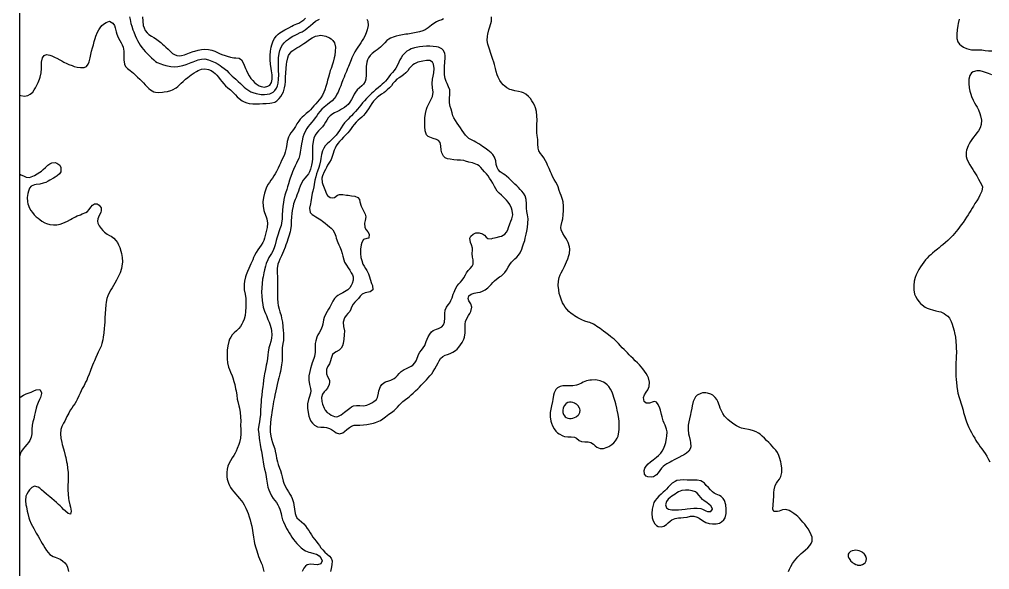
# Model space of a CAD drawing. Header units: metres. Extents: x 0 to 190, y 0 to 286.
# Drawn here: x 0 to 125.1, y 72.7 to 143.6 of the extents above; entities that cross this region are included whole.
import ezdxf

# ---------------------------------------------------------------- set-up
doc = ezdxf.new("R2010")
doc.units = ezdxf.units.M
doc.layers.add('engrave', color=7, linetype='Continuous')
doc.layers.add('outline', color=7, linetype='Continuous')

msp = doc.modelspace()

# ---------------------------------------------------------------- linework, layer by layer
at = {"layer": 'engrave'}
for points in [[(14.18, 143.91), (14.26, 143.56), (14.37, 143.08), (14.48, 142.71), (14.62, 142.25), (14.73, 141.97), (14.92, 141.53), (15.1, 141.14), (15.23, 140.86), (15.38, 140.59), (15.57, 140.28), (15.79, 139.98), (16.01, 139.7), (16.23, 139.44), (16.45, 139.2), (16.73, 138.93), (17.02, 138.65), (17.31, 138.37), (17.55, 138.17), (17.77, 138.03), (18.21, 137.86), (18.43, 137.79), (18.87, 137.66), (19.31, 137.55), (19.53, 137.51), (19.97, 137.49), (20.41, 137.53), (20.62, 137.57), (21.06, 137.67), (21.5, 137.8), (21.72, 137.88), (22.16, 138.05), (22.38, 138.14), (22.82, 138.3), (23.04, 138.38), (23.48, 138.48), (23.92, 138.49), (24.36, 138.38), (24.58, 138.3), (25.02, 138.12), (25.24, 138.02), (25.62, 137.82), (25.89, 137.65), (26.11, 137.5), (26.41, 137.27), (26.72, 136.99), (26.99, 136.72), (27.21, 136.5), (27.43, 136.29), (27.65, 136.09), (27.88, 135.88), (28.18, 135.6), (28.48, 135.33), (28.75, 135.08), (28.97, 134.88), (29.19, 134.7), (29.46, 134.5), (29.85, 134.28), (30.07, 134.18), (30.51, 134.03), (30.94, 133.95), (31.16, 133.93), (31.6, 133.91), (31.93, 133.94), (32.26, 134.01), (32.69, 134.22), (32.92, 134.42), (33.14, 134.73), (33.28, 135.05), (33.36, 135.38), (33.41, 135.88), (33.42, 136.43), (33.4, 136.99), (33.38, 137.54), (33.38, 138.1), (33.41, 138.65), (33.49, 139.2), (33.58, 139.57), (33.76, 140.03), (33.92, 140.31), (34.13, 140.59), (34.42, 140.86), (34.68, 141.06), (34.9, 141.2), (35.26, 141.42), (35.56, 141.56), (35.82, 141.69), (36.21, 141.88), (36.43, 142), (36.83, 142.25), (37.09, 142.44), (37.31, 142.62), (37.53, 142.82), (37.83, 143.08), (38.18, 143.35), (38.41, 143.49), (38.69, 143.63)], [(15.86, 143.91), (15.9, 143.35), (15.97, 142.8), (16.06, 142.52), (16.23, 142.17), (16.45, 141.86), (16.67, 141.65), (17.04, 141.42), (17.33, 141.26), (17.55, 141.12), (17.87, 140.86), (18.21, 140.6), (18.43, 140.41), (18.65, 140.22), (18.87, 140.02), (19.16, 139.76), (19.45, 139.48), (19.75, 139.21), (19.97, 139.06), (20.29, 138.93), (20.62, 138.89), (20.9, 138.93), (21.28, 139.02), (21.72, 139.18), (21.94, 139.27), (22.38, 139.44), (22.6, 139.51), (23.04, 139.63), (23.48, 139.71), (23.92, 139.74), (24.36, 139.72), (24.8, 139.62), (25.18, 139.48), (25.46, 139.36), (25.8, 139.2), (26.11, 139.07), (26.52, 138.93), (26.77, 138.84), (27.21, 138.73), (27.65, 138.66), (27.89, 138.65), (28.31, 138.6), (28.64, 138.37), (28.79, 138.1), (28.97, 137.68), (29.14, 137.27), (29.27, 136.99), (29.41, 136.71), (29.63, 136.32), (29.85, 135.98), (30.07, 135.7), (30.29, 135.47), (30.51, 135.28), (30.89, 135.05), (31.16, 134.95), (31.6, 134.88), (32.04, 134.97), (32.26, 135.12), (32.48, 135.47), (32.57, 135.88), (32.56, 136.43), (32.48, 136.98), (32.43, 137.27), (32.35, 137.82), (32.31, 138.37), (32.32, 138.93), (32.37, 139.48), (32.45, 140.03), (32.52, 140.31), (32.7, 140.82), (32.87, 141.14), (33.08, 141.42), (33.36, 141.69), (33.58, 141.86), (33.8, 142), (34.22, 142.25), (34.46, 142.38), (34.72, 142.52), (35.12, 142.73), (35.34, 142.83), (35.78, 143.02), (36, 143.12), (36.39, 143.35), (36.65, 143.55), (36.87, 143.75)], [(99.15, 72.5), (99.27, 72.78), (99.45, 73.15), (99.67, 73.53), (99.89, 73.86), (100.11, 74.14), (100.33, 74.38), (100.55, 74.6), (100.77, 74.79), (101, 74.99), (101.33, 75.27), (101.62, 75.55), (101.87, 75.82), (102.06, 76.1), (102.17, 76.38), (102.17, 76.93), (102.07, 77.21), (101.87, 77.62), (101.65, 77.99), (101.43, 78.31), (101.22, 78.59), (100.99, 78.86), (100.77, 79.11), (100.55, 79.34), (100.33, 79.56), (100.11, 79.76), (99.84, 79.97), (99.45, 80.23), (99.23, 80.34), (98.79, 80.46), (98.35, 80.44), (97.92, 80.28), (97.7, 80.2), (97.26, 80.2), (97.11, 80.53), (97.16, 81.08), (97.22, 81.63), (97.25, 82.19), (97.26, 82.67), (97.28, 83.02), (97.42, 83.57), (97.57, 83.85), (97.76, 84.13), (97.96, 84.4), (98.14, 84.73), (98.27, 85.23), (98.27, 85.79), (98.18, 86.34), (98.13, 86.62), (97.98, 87.17), (97.88, 87.45), (97.7, 87.81), (97.48, 88.12), (97.26, 88.39), (97.04, 88.64), (96.82, 88.87), (96.6, 89.11), (96.31, 89.38), (96.03, 89.66), (95.76, 89.94), (95.5, 90.18), (95.28, 90.32), (94.95, 90.49), (94.62, 90.6), (94.18, 90.73), (93.96, 90.78), (93.52, 90.86), (93.09, 90.97), (92.87, 91.05), (92.43, 91.26), (92.21, 91.39), (91.91, 91.6), (91.55, 91.87), (91.33, 92.05), (91.11, 92.26), (90.89, 92.5), (90.67, 92.83), (90.45, 93.26), (90.34, 93.54), (90.23, 93.83), (90.02, 94.37), (89.88, 94.64), (89.7, 94.92), (89.4, 95.2), (89.13, 95.34), (88.69, 95.47), (88.47, 95.49), (88.03, 95.48), (87.82, 95.43), (87.38, 95.21), (87.16, 94.98), (86.96, 94.64), (86.86, 94.37), (86.72, 93.81), (86.67, 93.54), (86.56, 92.98), (86.5, 92.7), (86.36, 92.15), (86.28, 91.76), (86.2, 91.32), (86.19, 90.77), (86.26, 90.21), (86.32, 89.94), (86.46, 89.38), (86.51, 89.11), (86.54, 88.55), (86.47, 88.28), (86.28, 87.97), (86, 87.72), (85.62, 87.49), (85.4, 87.37), (84.98, 87.17), (84.74, 87.06), (84.41, 86.89), (84.08, 86.72), (83.86, 86.59), (83.45, 86.34), (83.2, 86.18), (82.98, 86.01), (82.76, 85.79), (82.54, 85.51), (82.33, 85.19), (82.11, 84.92), (81.73, 84.68), (81.45, 84.62), (81.01, 84.67), (80.79, 84.78), (80.57, 85.02), (80.52, 85.51), (80.63, 85.79), (80.8, 86.06), (81.03, 86.34), (81.34, 86.62), (81.67, 86.87), (81.89, 87.03), (82.11, 87.2), (82.39, 87.45), (82.66, 87.72), (82.87, 88), (83.03, 88.28), (83.2, 88.73), (83.31, 89.11), (83.41, 89.66), (83.45, 89.94), (83.48, 90.49), (83.42, 90.8), (83.23, 91.32), (83.11, 91.6), (82.98, 91.91), (82.83, 92.43), (82.75, 92.7), (82.62, 93.26), (82.53, 93.54), (82.33, 94), (82.11, 94.28), (81.89, 94.39), (81.67, 94.36), (81.23, 94.15), (80.79, 94.16), (80.55, 94.37), (80.46, 94.92), (80.57, 95.25), (80.79, 95.58), (81.01, 95.89), (81.19, 96.3), (81.22, 96.86), (81.08, 97.41), (80.96, 97.69), (80.79, 97.97), (80.57, 98.3), (80.35, 98.59), (80.13, 98.85), (79.91, 99.09), (79.66, 99.35), (79.38, 99.62), (79.1, 99.9), (78.82, 100.18), (78.59, 100.41), (78.37, 100.63), (78.15, 100.85), (77.93, 101.08), (77.71, 101.3), (77.47, 101.56), (77.22, 101.84), (76.95, 102.12), (76.65, 102.39), (76.4, 102.6), (76.18, 102.77), (75.95, 102.95), (75.59, 103.22), (75.3, 103.44), (75.08, 103.6), (74.84, 103.78), (74.44, 104.05), (74.2, 104.21), (73.98, 104.34), (73.54, 104.55), (73.32, 104.62), (72.88, 104.75), (72.49, 104.88), (72.23, 105.01), (71.96, 105.16), (71.57, 105.42), (71.35, 105.57), (71.13, 105.73), (70.83, 105.99), (70.57, 106.27), (70.36, 106.54), (70.17, 106.82), (70.02, 107.1), (69.81, 107.58), (69.69, 107.93), (69.59, 108.31), (69.51, 108.76), (69.45, 109.31), (69.48, 109.86), (69.59, 110.34), (69.72, 110.7), (69.85, 110.97), (70.03, 111.33), (70.25, 111.76), (70.4, 112.08), (70.53, 112.36), (70.69, 112.74), (70.84, 113.19), (70.91, 113.46), (70.95, 114.02), (70.91, 114.31), (70.73, 114.85), (70.59, 115.12), (70.43, 115.4), (70.25, 115.68), (70.03, 116.03), (69.83, 116.51), (69.8, 116.78), (69.82, 117.06), (69.95, 117.61), (70.03, 117.91), (70.11, 118.44), (70.15, 119), (70.15, 119.55), (70.08, 120.11), (70, 120.38), (69.81, 120.91), (69.7, 121.21), (69.59, 121.56), (69.43, 122.04), (69.31, 122.32), (69.15, 122.61), (68.93, 122.95), (68.71, 123.37), (68.57, 123.7), (68.45, 123.98), (68.27, 124.4), (68.09, 124.81), (67.97, 125.09), (67.83, 125.38), (67.61, 125.78), (67.39, 126.08), (67.17, 126.34), (66.96, 126.68), (66.87, 127.02), (66.84, 127.58), (66.81, 128.13), (66.74, 128.64), (66.69, 128.96), (66.68, 129.52), (66.71, 130.07), (66.73, 130.62), (66.71, 131.18), (66.64, 131.73), (66.52, 132.21), (66.38, 132.56), (66.24, 132.84), (66.07, 133.11), (65.86, 133.39), (65.61, 133.67), (65.28, 133.94), (64.98, 134.12), (64.73, 134.22), (64.32, 134.32), (63.88, 134.4), (63.44, 134.5), (63.22, 134.57), (62.84, 134.77), (62.56, 134.97), (62.34, 135.16), (62.12, 135.4), (61.91, 135.7), (61.69, 136.13), (61.59, 136.43), (61.47, 136.89), (61.38, 137.27), (61.25, 137.76), (61.14, 138.1), (61.03, 138.41), (60.86, 138.93), (60.77, 139.2), (60.59, 139.76), (60.49, 140.03), (60.37, 140.42), (60.29, 140.86), (60.34, 141.42), (60.39, 141.69), (60.52, 142.25), (60.6, 142.52), (60.76, 143.08), (60.83, 143.35), (60.87, 143.91)], [(0, 133.85), (0.2, 133.77), (0.64, 133.7), (1.08, 133.78), (1.38, 133.94), (1.71, 134.22), (1.92, 134.5), (2.08, 134.77), (2.21, 135.05), (2.4, 135.47), (2.57, 135.88), (2.67, 136.16), (2.79, 136.71), (2.83, 137.27), (2.84, 137.82), (2.85, 138.1), (2.98, 138.65), (3.18, 138.93), (3.5, 139.06), (3.94, 138.99), (4.16, 138.9), (4.6, 138.7), (4.82, 138.58), (5.22, 138.37), (5.47, 138.24), (5.74, 138.1), (6.13, 137.9), (6.35, 137.8), (6.79, 137.63), (7.05, 137.54), (7.45, 137.45), (7.89, 137.4), (8.33, 137.41), (8.66, 137.54), (8.87, 137.82), (8.99, 138.14), (9.11, 138.65), (9.21, 139.06), (9.31, 139.48), (9.43, 139.92), (9.53, 140.31), (9.65, 140.73), (9.77, 141.14), (9.87, 141.42), (10.08, 141.96), (10.23, 142.25), (10.4, 142.52), (10.63, 142.8), (10.96, 143.08), (11.18, 143.21), (11.62, 143.34), (12.06, 143.11), (12.24, 142.8), (12.33, 142.52), (12.48, 141.97), (12.55, 141.69), (12.72, 141.27), (12.94, 140.88), (13.11, 140.59), (13.26, 140.31), (13.38, 140.01), (13.48, 139.48), (13.48, 138.93), (13.47, 138.37), (13.56, 137.82), (13.69, 137.54), (13.92, 137.27), (14.26, 137), (14.48, 136.83), (14.7, 136.66), (14.94, 136.43), (15.24, 136.16), (15.54, 135.88), (15.79, 135.64), (16.01, 135.41), (16.23, 135.16), (16.45, 134.92), (16.67, 134.69), (16.9, 134.5), (17.33, 134.27), (17.55, 134.21), (17.99, 134.17), (18.43, 134.21), (18.65, 134.24), (19.09, 134.32), (19.53, 134.43), (19.75, 134.51), (20.19, 134.76), (20.41, 134.94), (20.62, 135.15), (20.84, 135.37), (21.09, 135.6), (21.41, 135.88), (21.72, 136.12), (21.94, 136.28), (22.16, 136.44), (22.54, 136.71), (22.82, 136.88), (23.04, 137.01), (23.48, 137.17), (23.92, 137.21), (24.36, 137.13), (24.71, 136.99), (25.02, 136.8), (25.24, 136.63), (25.46, 136.41), (25.67, 136.16), (25.89, 135.87), (26.11, 135.57), (26.33, 135.3), (26.57, 135.05), (26.87, 134.77), (27.21, 134.5), (27.43, 134.3), (27.65, 134.08), (27.87, 133.86), (28.09, 133.63), (28.34, 133.39), (28.7, 133.11), (28.97, 132.96), (29.3, 132.84), (29.63, 132.75), (30.07, 132.7), (30.51, 132.7), (30.94, 132.72), (31.38, 132.74), (31.82, 132.76), (32.26, 132.79), (32.55, 132.84), (32.92, 132.95), (33.19, 133.11), (33.5, 133.39), (33.71, 133.67), (33.88, 133.94), (34.02, 134.26), (34.18, 134.77), (34.24, 135.15), (34.28, 135.6), (34.3, 136.16), (34.33, 136.71), (34.38, 137.27), (34.44, 137.82), (34.48, 138.1), (34.6, 138.65), (34.7, 138.93), (34.9, 139.25), (35.12, 139.49), (35.5, 139.76), (35.78, 139.91), (36, 140.05), (36.41, 140.31), (36.65, 140.47), (36.87, 140.62), (37.22, 140.86), (37.53, 141.07), (37.75, 141.21), (38.18, 141.42), (38.41, 141.49), (38.85, 141.54), (39.29, 141.49), (39.51, 141.42), (39.95, 141.2), (40.17, 141.07), (40.42, 140.86), (40.61, 140.59), (40.73, 140.03), (40.71, 139.48), (40.64, 138.93), (40.58, 138.65), (40.44, 138.1), (40.35, 137.82), (40.17, 137.28), (40.07, 136.99), (39.95, 136.6), (39.82, 136.16), (39.73, 135.77), (39.62, 135.33), (39.51, 134.95), (39.36, 134.5), (39.25, 134.22), (39.07, 133.85), (38.85, 133.5), (38.63, 133.22), (38.41, 132.96), (38.19, 132.71), (37.97, 132.45), (37.75, 132.19), (37.53, 131.95), (37.29, 131.73), (36.96, 131.45), (36.65, 131.19), (36.43, 130.99), (36.21, 130.75), (36, 130.48), (35.78, 130.14), (35.57, 129.79), (35.4, 129.52), (35.21, 129.24), (35, 128.96), (34.81, 128.69), (34.67, 128.41), (34.51, 127.85), (34.46, 127.48), (34.39, 127.02), (34.26, 126.47), (34.15, 126.19), (34.02, 125.88), (33.8, 125.4), (33.66, 125.09), (33.54, 124.81), (33.36, 124.42), (33.14, 123.99), (32.97, 123.7), (32.8, 123.43), (32.61, 123.15), (32.41, 122.87), (32.22, 122.6), (32.04, 122.31), (31.82, 121.87), (31.68, 121.49), (31.59, 121.21), (31.46, 120.66), (31.39, 120.11), (31.4, 119.55), (31.51, 119), (31.6, 118.72), (31.81, 118.17), (31.89, 117.89), (31.97, 117.34), (31.93, 116.78), (31.82, 116.26), (31.74, 115.95), (31.6, 115.43), (31.49, 115.12), (31.37, 114.85), (31.16, 114.51), (30.94, 114.21), (30.73, 113.91), (30.51, 113.56), (30.31, 113.19), (30.19, 112.91), (30.07, 112.61), (29.85, 112.1), (29.71, 111.8), (29.58, 111.53), (29.41, 111.12), (29.25, 110.7), (29.16, 110.42), (29.02, 109.86), (28.97, 109.51), (28.96, 109.03), (28.99, 108.76), (29.09, 108.2), (29.18, 107.65), (29.2, 107.37), (29.2, 106.82), (29.19, 106.54), (29.15, 105.99), (29.08, 105.44), (28.97, 104.97), (28.82, 104.61), (28.67, 104.33), (28.49, 104.05), (28.27, 103.78), (27.99, 103.5), (27.7, 103.22), (27.44, 102.95), (27.24, 102.67), (27.1, 102.39), (26.99, 102.11), (26.87, 101.56), (26.8, 101.01), (26.78, 100.45), (26.77, 100.18), (26.77, 99.89), (26.82, 99.35), (26.96, 98.79), (27.06, 98.52), (27.21, 98.18), (27.43, 97.69), (27.52, 97.41), (27.65, 96.98), (27.75, 96.58), (27.87, 96.03), (27.93, 95.75), (28.02, 95.2), (28.09, 94.69), (28.15, 94.37), (28.28, 93.81), (28.35, 93.54), (28.45, 92.98), (28.51, 92.43), (28.52, 91.87), (28.51, 91.32), (28.52, 90.77), (28.52, 90.21), (28.48, 89.66), (28.37, 89.11), (28.29, 88.83), (28.09, 88.32), (27.94, 88), (27.79, 87.72), (27.63, 87.45), (27.43, 87.12), (27.21, 86.76), (26.99, 86.34), (26.88, 86.06), (26.77, 85.67), (26.72, 85.23), (26.74, 84.68), (26.78, 84.4), (26.94, 83.85), (27.07, 83.57), (27.23, 83.29), (27.43, 83.02), (27.65, 82.74), (27.89, 82.46), (28.12, 82.19), (28.36, 81.91), (28.59, 81.63), (28.79, 81.36), (28.97, 81.07), (29.19, 80.65), (29.37, 80.25), (29.48, 79.97), (29.63, 79.54), (29.75, 79.14), (29.85, 78.74), (29.94, 78.31), (30.03, 77.76), (30.08, 77.48), (30.17, 76.93), (30.27, 76.38), (30.32, 76.1), (30.46, 75.55), (30.54, 75.27), (30.72, 74.71), (30.82, 74.44), (30.94, 74.12), (31.16, 73.61), (31.27, 73.33), (31.38, 72.99), (31.52, 72.5)], [(44.78, 143.63), (44.89, 143.35), (44.94, 142.8), (44.84, 142.25), (44.75, 141.97), (44.56, 141.52), (44.36, 141.14), (44.19, 140.86), (44, 140.59), (43.82, 140.31), (43.63, 140.03), (43.45, 139.76), (43.24, 139.41), (43.02, 138.98), (42.87, 138.65), (42.75, 138.37), (42.58, 137.97), (42.41, 137.54), (42.29, 137.27), (42.14, 136.9), (41.95, 136.43), (41.84, 136.16), (41.7, 135.82), (41.52, 135.33), (41.41, 135.05), (41.26, 134.68), (41.07, 134.22), (40.93, 133.94), (40.77, 133.67), (40.56, 133.39), (40.3, 133.11), (39.99, 132.84), (39.73, 132.63), (39.51, 132.46), (39.28, 132.28), (38.98, 132.01), (38.73, 131.73), (38.53, 131.45), (38.34, 131.18), (38.14, 130.9), (37.92, 130.62), (37.68, 130.35), (37.44, 130.07), (37.22, 129.79), (37.03, 129.52), (36.86, 129.24), (36.65, 128.78), (36.53, 128.41), (36.43, 127.97), (36.37, 127.58), (36.29, 127.02), (36.21, 126.5), (36.15, 126.19), (36, 125.69), (35.86, 125.36), (35.73, 125.09), (35.56, 124.72), (35.34, 124.26), (35.22, 123.98), (35.12, 123.7), (34.91, 123.15), (34.82, 122.87), (34.68, 122.41), (34.57, 122.04), (34.46, 121.67), (34.31, 121.21), (34.23, 120.94), (34.09, 120.38), (34.02, 120.02), (33.95, 119.55), (33.91, 119), (33.89, 118.44), (33.87, 117.89), (33.8, 117.34), (33.73, 117.06), (33.58, 116.62), (33.44, 116.23), (33.34, 115.95), (33.19, 115.4), (33.11, 115.12), (32.97, 114.57), (32.88, 114.29), (32.7, 113.84), (32.5, 113.46), (32.32, 113.19), (32.15, 112.91), (32.01, 112.63), (31.82, 112.15), (31.72, 111.8), (31.6, 111.33), (31.52, 110.97), (31.4, 110.42), (31.35, 110.14), (31.27, 109.59), (31.23, 109.03), (31.21, 108.48), (31.23, 107.93), (31.27, 107.37), (31.36, 106.82), (31.43, 106.54), (31.6, 106.02), (31.73, 105.71), (31.84, 105.44), (32.04, 104.96), (32.18, 104.61), (32.28, 104.33), (32.43, 103.78), (32.48, 103.47), (32.52, 102.95), (32.48, 102.52), (32.39, 102.12), (32.26, 101.68), (32.15, 101.28), (32.07, 100.73), (32.04, 100.39), (31.98, 99.9), (31.88, 99.35), (31.82, 99.07), (31.71, 98.52), (31.61, 97.96), (31.56, 97.69), (31.47, 97.13), (31.4, 96.58), (31.37, 96.3), (31.31, 95.75), (31.25, 95.2), (31.18, 94.64), (31.15, 94.37), (31.11, 93.81), (31.09, 93.26), (31.07, 92.7), (31.01, 92.15), (30.94, 91.75), (30.85, 91.32), (30.79, 90.77), (30.84, 90.21), (30.92, 89.66), (30.95, 89.38), (31.03, 88.83), (31.13, 88.28), (31.19, 88), (31.29, 87.45), (31.38, 86.89), (31.42, 86.62), (31.52, 86.06), (31.6, 85.68), (31.7, 85.23), (31.8, 84.68), (31.85, 84.4), (31.94, 83.85), (32.04, 83.37), (32.14, 83.02), (32.26, 82.69), (32.48, 82.25), (32.7, 81.91), (32.91, 81.63), (33.12, 81.36), (33.31, 81.08), (33.46, 80.8), (33.58, 80.52), (33.72, 79.97), (33.8, 79.66), (33.93, 79.14), (34.03, 78.87), (34.24, 78.4), (34.43, 78.04), (34.59, 77.76), (34.76, 77.48), (34.93, 77.21), (35.12, 76.92), (35.34, 76.62), (35.56, 76.34), (35.78, 76.08), (36.01, 75.82), (36.3, 75.55), (36.65, 75.27), (36.87, 75.14), (37.29, 74.99), (37.53, 74.93), (37.97, 74.83), (38.29, 74.71), (38.63, 74.5), (38.85, 74.26), (39.01, 73.88), (38.85, 73.5), (38.41, 73.35), (37.97, 73.39), (37.53, 73.42), (37.09, 73.33), (36.87, 73.19), (36.65, 72.93), (36.44, 72.5)], [(54.66, 143.64), (54.44, 143.55), (54, 143.39), (53.78, 143.29), (53.41, 143.08), (53.12, 142.86), (52.9, 142.68), (52.68, 142.5), (52.28, 142.25), (52.02, 142.13), (51.59, 141.99), (51.37, 141.93), (50.93, 141.84), (50.49, 141.76), (50.05, 141.7), (49.83, 141.67), (49.39, 141.6), (48.95, 141.51), (48.56, 141.42), (48.29, 141.34), (47.85, 141.17), (47.63, 141.05), (47.38, 140.86), (47.09, 140.59), (46.83, 140.31), (46.55, 140.03), (46.32, 139.83), (46.1, 139.66), (45.85, 139.48), (45.49, 139.2), (45.22, 138.93), (45.01, 138.65), (44.87, 138.37), (44.78, 138.08), (44.7, 137.54), (44.7, 136.99), (44.71, 136.43), (44.66, 135.88), (44.56, 135.57), (44.34, 135.25), (44.12, 135.03), (43.83, 134.77), (43.55, 134.5), (43.34, 134.22), (43.16, 133.94), (43.01, 133.67), (42.8, 133.27), (42.58, 132.92), (42.36, 132.65), (42.14, 132.44), (41.92, 132.26), (41.52, 132.01), (41.26, 131.87), (40.99, 131.73), (40.61, 131.54), (40.39, 131.41), (40.07, 131.18), (39.81, 130.9), (39.62, 130.62), (39.46, 130.35), (39.29, 130.06), (39.07, 129.76), (38.84, 129.52), (38.57, 129.24), (38.32, 128.96), (38.13, 128.69), (37.97, 128.31), (37.87, 127.85), (37.8, 127.3), (37.78, 126.75), (37.78, 126.19), (37.78, 125.64), (37.75, 125.26), (37.67, 124.81), (37.53, 124.31), (37.4, 123.98), (37.25, 123.7), (37.04, 123.43), (36.8, 123.15), (36.59, 122.87), (36.42, 122.6), (36.21, 122.13), (36.08, 121.77), (35.99, 121.49), (35.78, 120.94), (35.66, 120.66), (35.55, 120.38), (35.35, 119.83), (35.28, 119.55), (35.17, 119), (35.12, 118.6), (35.08, 118.17), (35.05, 117.61), (35.02, 117.06), (34.95, 116.51), (34.89, 116.23), (34.74, 115.68), (34.65, 115.4), (34.46, 114.85), (34.36, 114.57), (34.24, 114.24), (34.05, 113.74), (33.93, 113.46), (33.8, 113.16), (33.58, 112.7), (33.42, 112.36), (33.32, 112.08), (33.23, 111.53), (33.23, 110.97), (33.25, 110.42), (33.25, 109.86), (33.26, 109.31), (33.26, 108.76), (33.26, 108.2), (33.27, 107.65), (33.31, 107.1), (33.36, 106.76), (33.48, 106.27), (33.58, 105.92), (33.72, 105.44), (33.8, 105.12), (33.9, 104.61), (33.96, 104.05), (34.01, 103.5), (34.03, 103.22), (34.05, 102.67), (34.02, 102.26), (33.95, 101.84), (33.87, 101.28), (33.85, 100.73), (33.86, 100.18), (33.85, 99.62), (33.8, 99.09), (33.75, 98.79), (33.64, 98.24), (33.57, 97.96), (33.43, 97.41), (33.36, 97.13), (33.24, 96.58), (33.14, 96.15), (33.05, 95.75), (32.93, 95.2), (32.87, 94.92), (32.76, 94.37), (32.7, 94.03), (32.62, 93.54), (32.54, 92.98), (32.48, 92.63), (32.42, 92.15), (32.35, 91.6), (32.31, 91.04), (32.32, 90.49), (32.39, 89.94), (32.48, 89.54), (32.63, 89.11), (32.73, 88.83), (32.91, 88.28), (32.98, 88), (33.08, 87.45), (33.14, 87.09), (33.25, 86.62), (33.36, 86.28), (33.54, 85.79), (33.64, 85.51), (33.8, 85.01), (33.88, 84.68), (34, 84.13), (34.09, 83.85), (34.24, 83.47), (34.46, 83.08), (34.68, 82.75), (34.86, 82.46), (35.01, 82.19), (35.14, 81.91), (35.32, 81.36), (35.38, 81.08), (35.45, 80.53), (35.53, 79.97), (35.62, 79.7), (35.78, 79.42), (36.05, 79.14), (36.38, 78.87), (36.65, 78.61), (36.87, 78.36), (37.09, 78.05), (37.29, 77.76), (37.47, 77.48), (37.65, 77.21), (37.84, 76.93), (38.03, 76.65), (38.24, 76.38), (38.45, 76.1), (38.66, 75.82), (38.87, 75.55), (39.11, 75.27), (39.38, 74.99), (39.69, 74.71), (39.95, 74.48), (40.17, 74.21), (40.3, 73.88), (40.27, 73.33), (40.17, 72.86), (40.08, 72.5)], [(121.15, 143.63), (121.01, 143.08), (120.96, 142.8), (120.88, 142.25), (120.81, 141.69), (120.83, 141.14), (120.97, 140.72), (121.19, 140.41), (121.41, 140.21), (121.69, 140.03), (122.07, 139.85), (122.37, 139.76), (122.73, 139.68), (123.17, 139.67), (123.61, 139.69), (124.05, 139.65), (124.48, 139.58), (124.92, 139.53), (125.36, 139.53)], [(40.83, 90.35), (41.26, 90.22), (41.7, 90.34), (41.92, 90.5), (42.22, 90.77), (42.53, 91.04), (42.8, 91.21), (43.13, 91.32), (43.46, 91.35), (43.9, 91.35), (44.34, 91.38), (44.78, 91.44), (45.22, 91.51), (45.62, 91.6), (45.88, 91.66), (46.32, 91.83), (46.53, 91.94), (46.84, 92.15), (47.19, 92.43), (47.41, 92.6), (47.63, 92.76), (47.96, 92.98), (48.29, 93.24), (48.51, 93.44), (48.73, 93.66), (48.95, 93.9), (49.17, 94.13), (49.43, 94.37), (49.78, 94.64), (50.05, 94.85), (50.27, 95.03), (50.49, 95.23), (50.76, 95.47), (51.07, 95.75), (51.36, 96.03), (51.59, 96.25), (51.8, 96.48), (52.02, 96.71), (52.24, 96.94), (52.46, 97.18), (52.68, 97.42), (52.92, 97.69), (53.14, 97.96), (53.34, 98.24), (53.56, 98.58), (53.78, 98.97), (53.97, 99.35), (54.11, 99.62), (54.28, 99.9), (54.57, 100.18), (54.88, 100.33), (55.19, 100.45), (55.54, 100.57), (55.86, 100.73), (56.2, 100.94), (56.42, 101.14), (56.64, 101.38), (56.85, 101.67), (57.07, 101.99), (57.29, 102.39), (57.38, 102.67), (57.46, 103.22), (57.45, 103.78), (57.45, 104.33), (57.51, 104.69), (57.72, 105.16), (57.88, 105.44), (58.05, 105.71), (58.18, 105.99), (58.3, 106.54), (58.17, 106.95), (57.95, 107.35), (57.84, 107.65), (57.95, 108), (58.23, 108.2), (58.61, 108.32), (59.05, 108.4), (59.39, 108.48), (59.71, 108.58), (60.02, 108.76), (60.37, 109.03), (60.59, 109.24), (60.81, 109.47), (61.03, 109.71), (61.25, 109.93), (61.49, 110.14), (61.89, 110.42), (62.12, 110.58), (62.34, 110.76), (62.56, 110.99), (62.78, 111.31), (63, 111.68), (63.22, 112.03), (63.44, 112.32), (63.66, 112.56), (63.88, 112.77), (64.1, 112.98), (64.32, 113.21), (64.54, 113.52), (64.76, 114.02), (64.86, 114.29), (64.98, 114.68), (65.13, 115.12), (65.21, 115.4), (65.34, 115.95), (65.42, 116.33), (65.5, 116.78), (65.55, 117.34), (65.56, 117.89), (65.49, 118.44), (65.42, 118.84), (65.36, 119.27), (65.36, 119.83), (65.34, 120.38), (65.2, 120.87), (64.98, 121.21), (64.76, 121.46), (64.54, 121.68), (64.32, 121.93), (64.1, 122.17), (63.88, 122.39), (63.64, 122.6), (63.34, 122.87), (63.08, 123.15), (62.78, 123.42), (62.56, 123.58), (62.34, 123.7), (61.96, 123.98), (61.71, 124.26), (61.56, 124.53), (61.47, 124.92), (61.42, 125.36), (61.25, 125.86), (61.03, 126.17), (60.81, 126.4), (60.59, 126.59), (60.37, 126.77), (60.02, 127.02), (59.71, 127.24), (59.49, 127.39), (59.2, 127.58), (58.83, 127.79), (58.61, 127.89), (58.17, 128.12), (57.95, 128.27), (57.73, 128.46), (57.51, 128.7), (57.29, 128.98), (57.07, 129.29), (56.85, 129.61), (56.64, 129.92), (56.42, 130.23), (56.2, 130.55), (55.99, 130.9), (55.88, 131.18), (55.76, 131.54), (55.64, 132.01), (55.54, 132.39), (55.45, 132.84), (55.45, 133.39), (55.5, 133.94), (55.46, 134.5), (55.32, 134.89), (55.12, 135.33), (55, 135.6), (54.88, 135.98), (54.8, 136.43), (54.78, 136.99), (54.8, 137.54), (54.83, 138.1), (54.88, 138.62), (54.89, 138.93), (54.85, 139.2), (54.66, 139.59), (54.44, 139.8), (54, 140), (53.78, 140.05), (53.34, 140.11), (52.9, 140.13), (52.46, 140.12), (52.02, 140.09), (51.59, 140.06), (51.37, 140.03), (50.93, 139.94), (50.49, 139.79), (50.27, 139.69), (49.94, 139.48), (49.62, 139.2), (49.39, 138.93), (49.19, 138.65), (49.04, 138.37), (48.91, 138.1), (48.73, 137.69), (48.51, 137.31), (48.29, 137.02), (48.07, 136.75), (47.85, 136.48), (47.63, 136.19), (47.41, 135.91), (47.19, 135.65), (46.97, 135.42), (46.75, 135.23), (46.53, 135.03), (46.23, 134.77), (45.91, 134.5), (45.66, 134.27), (45.44, 134.08), (45.22, 133.88), (44.99, 133.67), (44.72, 133.39), (44.48, 133.11), (44.24, 132.84), (44.01, 132.56), (43.78, 132.28), (43.56, 132.01), (43.33, 131.73), (43.08, 131.45), (42.8, 131.18), (42.58, 130.98), (42.36, 130.76), (42.14, 130.53), (41.92, 130.26), (41.7, 129.97), (41.48, 129.63), (41.26, 129.28), (41.05, 128.96), (40.83, 128.7), (40.61, 128.46), (40.39, 128.24), (40.17, 128.03), (39.95, 127.84), (39.66, 127.58), (39.41, 127.3), (39.23, 127.02), (39.07, 126.65), (38.95, 126.19), (38.85, 125.67), (38.8, 125.36), (38.67, 124.81), (38.59, 124.53), (38.41, 124.04), (38.3, 123.7), (38.19, 123.31), (38.09, 122.87), (37.98, 122.32), (37.93, 122.04), (37.81, 121.49), (37.75, 121.21), (37.64, 120.66), (37.55, 120.11), (37.5, 119.83), (37.41, 119.27), (37.49, 118.72), (37.75, 118.47), (37.97, 118.32), (38.21, 118.17), (38.63, 117.91), (38.85, 117.77), (39.07, 117.61), (39.4, 117.34), (39.73, 117.07), (39.95, 116.89), (40.17, 116.7), (40.39, 116.47), (40.61, 116.11), (40.77, 115.68), (40.85, 115.4), (41.04, 114.85), (41.16, 114.57), (41.3, 114.29), (41.48, 113.88), (41.61, 113.46), (41.7, 113.12), (41.82, 112.63), (41.92, 112.33), (42.14, 111.92), (42.36, 111.59), (42.58, 111.28), (42.78, 110.97), (42.93, 110.7), (43.02, 110.42), (43.02, 110.01), (42.9, 109.59), (42.78, 109.31), (42.58, 109), (42.34, 108.76), (41.92, 108.5), (41.7, 108.39), (41.33, 108.2), (41.05, 108.04), (40.83, 107.87), (40.61, 107.65), (40.39, 107.31), (40.17, 106.87), (40, 106.54), (39.84, 106.27), (39.68, 105.99), (39.51, 105.68), (39.29, 105.18), (39.2, 104.88), (39.09, 104.33), (39.01, 104.05), (38.85, 103.62), (38.63, 103.22), (38.46, 102.95), (38.32, 102.67), (38.19, 102.21), (38.14, 101.84), (38.13, 101.28), (38.13, 100.73), (38.04, 100.18), (37.94, 99.9), (37.75, 99.37), (37.65, 99.07), (37.53, 98.62), (37.43, 98.24), (37.32, 97.69), (37.3, 97.41), (37.31, 97.11), (37.4, 96.58), (37.53, 96.06), (37.56, 95.75), (37.53, 95.44), (37.36, 94.92), (37.25, 94.64), (37.13, 94.09), (37.13, 93.54), (37.2, 92.98), (37.31, 92.5), (37.43, 92.15), (37.57, 91.87), (37.76, 91.6), (38.05, 91.32), (38.41, 91.12), (38.85, 91.08), (39.29, 91.09), (39.57, 91.04), (39.95, 90.91), (40.23, 90.77), (40.61, 90.5), (40.83, 90.35)], [(40.83, 92.42), (41.05, 92.44), (41.48, 92.67), (41.7, 92.84), (41.92, 93), (42.25, 93.26), (42.58, 93.53), (42.8, 93.68), (43.08, 93.81), (43.46, 93.88), (43.9, 93.85), (44.34, 93.84), (44.78, 93.93), (45.18, 94.09), (45.44, 94.23), (45.67, 94.37), (46.01, 94.64), (46.17, 94.92), (46.29, 95.47), (46.34, 95.75), (46.53, 96.3), (46.71, 96.58), (46.97, 96.8), (47.19, 96.9), (47.63, 97.05), (47.87, 97.13), (48.29, 97.35), (48.51, 97.52), (48.73, 97.74), (48.95, 97.98), (49.22, 98.24), (49.61, 98.5), (49.83, 98.6), (50.24, 98.79), (50.49, 98.93), (50.71, 99.08), (50.97, 99.35), (51.15, 99.63), (51.35, 100.18), (51.45, 100.45), (51.61, 100.73), (51.82, 101.01), (52.05, 101.28), (52.24, 101.59), (52.45, 102.12), (52.55, 102.39), (52.68, 102.69), (52.9, 103.07), (53.12, 103.35), (53.34, 103.54), (53.78, 103.71), (54.03, 103.78), (54.44, 103.99), (54.66, 104.27), (54.78, 104.61), (54.84, 105.16), (54.84, 105.71), (54.88, 106.15), (55.03, 106.54), (55.25, 106.82), (55.48, 107.1), (55.63, 107.37), (55.76, 107.73), (55.91, 108.2), (56.02, 108.48), (56.2, 108.9), (56.42, 109.29), (56.64, 109.55), (56.85, 109.77), (57.07, 110), (57.29, 110.31), (57.48, 110.7), (57.63, 110.97), (57.84, 111.25), (58.11, 111.53), (58.34, 111.8), (58.47, 112.08), (58.47, 112.63), (58.39, 112.96), (58.35, 113.46), (58.39, 113.89), (58.39, 114.15), (58.29, 114.57), (58.15, 114.85), (58.04, 115.4), (58.18, 115.68), (58.49, 115.95), (58.83, 116.1), (59.27, 116.12), (59.71, 115.97), (59.93, 115.8), (60.15, 115.56), (60.37, 115.37), (60.81, 115.33), (61.04, 115.4), (61.47, 115.52), (61.91, 115.61), (62.16, 115.68), (62.56, 115.93), (62.78, 116.21), (62.94, 116.51), (63.05, 116.78), (63.22, 117.28), (63.36, 117.61), (63.48, 117.89), (63.59, 118.44), (63.51, 119), (63.43, 119.27), (63.22, 119.74), (63, 120.07), (62.78, 120.31), (62.56, 120.52), (62.34, 120.73), (62.12, 120.94), (61.84, 121.21), (61.59, 121.49), (61.41, 121.77), (61.25, 122.05), (61.03, 122.49), (60.81, 122.86), (60.61, 123.15), (60.41, 123.43), (60.2, 123.7), (59.96, 123.98), (59.71, 124.26), (59.49, 124.51), (59.27, 124.72), (59.05, 124.87), (58.61, 125.05), (58.39, 125.11), (57.95, 125.22), (57.51, 125.34), (57.29, 125.4), (56.85, 125.47), (56.42, 125.48), (55.98, 125.5), (55.54, 125.57), (55.2, 125.64), (54.88, 125.77), (54.66, 125.97), (54.44, 126.42), (54.37, 126.75), (54.32, 127.3), (54.22, 127.72), (54, 127.99), (53.75, 128.13), (53.34, 128.26), (52.91, 128.41), (52.68, 128.53), (52.46, 128.74), (52.29, 129.24), (52.25, 129.79), (52.25, 130.35), (52.27, 130.9), (52.33, 131.45), (52.46, 132.01), (52.57, 132.28), (52.7, 132.56), (52.9, 132.96), (53.12, 133.39), (53.24, 133.67), (53.33, 134.22), (53.25, 134.77), (53.19, 135.33), (53.26, 135.88), (53.34, 136.26), (53.42, 136.71), (53.46, 137.27), (53.37, 137.82), (53.23, 138.1), (52.9, 138.29), (52.46, 138.29), (52.02, 138.22), (51.59, 138.12), (51.37, 138.06), (50.93, 137.86), (50.71, 137.72), (50.49, 137.53), (50.26, 137.27), (50.05, 136.98), (49.82, 136.71), (49.52, 136.43), (49.17, 136.2), (48.95, 136.07), (48.67, 135.88), (48.37, 135.6), (48.15, 135.33), (47.95, 135.05), (47.7, 134.77), (47.41, 134.51), (47.19, 134.32), (46.97, 134.15), (46.66, 133.94), (46.32, 133.71), (46.1, 133.53), (45.88, 133.31), (45.66, 133.06), (45.44, 132.76), (45.22, 132.41), (45, 132.06), (44.78, 131.75), (44.56, 131.47), (44.34, 131.21), (44.12, 131), (43.9, 130.8), (43.68, 130.6), (43.42, 130.35), (43.16, 130.07), (42.94, 129.79), (42.75, 129.52), (42.56, 129.24), (42.32, 128.96), (42.03, 128.69), (41.76, 128.41), (41.51, 128.13), (41.26, 127.87), (41.05, 127.61), (40.83, 127.3), (40.68, 127.02), (40.56, 126.75), (40.4, 126.19), (40.33, 125.92), (40.17, 125.54), (39.95, 125.2), (39.73, 124.82), (39.59, 124.53), (39.45, 124.26), (39.29, 123.95), (39.07, 123.46), (39, 123.15), (39.04, 122.6), (39.13, 122.32), (39.29, 121.88), (39.45, 121.49), (39.56, 121.21), (39.73, 120.92), (40.05, 120.66), (40.39, 120.59), (40.63, 120.66), (41, 120.94), (41.26, 121.05), (41.7, 121.02), (42.14, 120.97), (42.39, 120.94), (42.8, 120.88), (43.24, 120.82), (43.62, 120.66), (43.82, 120.38), (43.9, 120.08), (44.04, 119.55), (44.16, 119.27), (44.34, 118.93), (44.56, 118.51), (44.67, 118.17), (44.56, 117.69), (44.46, 117.34), (44.53, 116.78), (44.71, 116.51), (44.93, 116.23), (45.09, 115.95), (45.04, 115.4), (44.78, 115.38), (44.34, 115.24), (44.12, 114.85), (44.04, 114.57), (43.96, 114.02), (43.97, 113.46), (44.03, 112.91), (44.12, 112.54), (44.28, 112.08), (44.44, 111.8), (44.62, 111.53), (44.79, 111.25), (45, 110.81), (45.14, 110.42), (45.22, 110.12), (45.39, 109.59), (45.5, 109.31), (45.57, 108.76), (45.22, 108.49), (45, 108.45), (44.56, 108.39), (44.17, 108.2), (43.91, 107.93), (43.7, 107.65), (43.46, 107.38), (43.24, 107.17), (43.02, 106.93), (42.8, 106.54), (42.7, 106.27), (42.58, 105.99), (42.35, 105.71), (42.1, 105.44), (41.92, 105.16), (41.73, 104.61), (41.78, 104.05), (41.92, 103.5), (41.88, 102.95), (41.8, 102.39), (41.73, 101.84), (41.65, 101.56), (41.48, 101.26), (41.23, 101.01), (40.83, 100.78), (40.61, 100.67), (40.35, 100.45), (40.17, 99.9), (40.1, 99.62), (39.95, 99.25), (39.73, 98.83), (39.6, 98.52), (39.58, 97.96), (39.73, 97.59), (39.95, 97.14), (39.97, 96.86), (39.91, 96.58), (39.73, 96.12), (39.51, 95.84), (39.29, 95.62), (39.07, 95.32), (38.93, 94.92), (38.98, 94.37), (39.07, 94.05), (39.27, 93.54), (39.43, 93.26), (39.69, 92.98), (39.95, 92.78), (40.17, 92.64), (40.61, 92.46), (40.83, 92.42)], [(125.36, 136.46), (124.92, 136.62), (124.65, 136.71), (124.27, 136.85), (123.83, 136.95), (123.39, 136.97), (122.95, 136.85), (122.73, 136.7), (122.51, 136.36), (122.39, 135.88), (122.37, 135.33), (122.42, 134.77), (122.51, 134.34), (122.62, 133.94), (122.73, 133.67), (122.95, 133.18), (123.12, 132.84), (123.27, 132.56), (123.43, 132.28), (123.61, 131.93), (123.81, 131.45), (123.9, 131.18), (123.99, 130.62), (123.96, 130.07), (123.83, 129.63), (123.62, 129.24), (123.42, 128.96), (123.2, 128.69), (122.98, 128.41), (122.78, 128.13), (122.59, 127.85), (122.42, 127.58), (122.27, 127.3), (122.07, 126.75), (122.02, 126.47), (122.04, 125.92), (122.12, 125.64), (122.29, 125.25), (122.51, 124.86), (122.71, 124.53), (122.9, 124.26), (123.07, 123.98), (123.25, 123.7), (123.4, 123.43), (123.61, 123.03), (123.83, 122.63), (124.01, 122.32), (124.12, 122.04), (124.06, 121.49), (123.94, 121.21), (123.81, 120.94), (123.61, 120.57), (123.39, 120.21), (123.17, 119.86), (122.97, 119.55), (122.8, 119.27), (122.63, 119), (122.46, 118.72), (122.29, 118.44), (122.07, 118.1), (121.85, 117.76), (121.63, 117.44), (121.41, 117.13), (121.19, 116.84), (120.97, 116.55), (120.75, 116.28), (120.53, 116.02), (120.31, 115.77), (120.09, 115.54), (119.87, 115.32), (119.65, 115.12), (119.35, 114.85), (119.02, 114.57), (118.78, 114.37), (118.56, 114.19), (118.34, 114.01), (118, 113.74), (117.68, 113.48), (117.46, 113.29), (117.24, 113.08), (117.02, 112.86), (116.8, 112.61), (116.58, 112.33), (116.36, 112.04), (116.14, 111.72), (115.92, 111.37), (115.71, 110.97), (115.6, 110.7), (115.48, 110.37), (115.35, 109.86), (115.27, 109.31), (115.28, 108.76), (115.39, 108.2), (115.5, 107.93), (115.7, 107.56), (115.92, 107.26), (116.14, 107.02), (116.36, 106.82), (116.76, 106.54), (117.02, 106.41), (117.38, 106.27), (117.68, 106.18), (118.12, 106.08), (118.51, 105.99), (118.78, 105.91), (119.2, 105.71), (119.43, 105.56), (119.65, 105.36), (119.87, 105.1), (120.09, 104.7), (120.24, 104.33), (120.33, 104.05), (120.47, 103.5), (120.54, 103.22), (120.64, 102.67), (120.71, 102.12), (120.75, 101.56), (120.76, 101.28), (120.77, 100.73), (120.76, 100.18), (120.75, 99.88), (120.72, 99.35), (120.69, 98.79), (120.69, 98.24), (120.71, 97.69), (120.75, 97.17), (120.78, 96.86), (120.83, 96.3), (120.91, 95.75), (120.97, 95.44), (121.11, 94.92), (121.2, 94.64), (121.38, 94.09), (121.47, 93.81), (121.63, 93.28), (121.71, 92.98), (121.85, 92.47), (121.94, 92.15), (122.07, 91.78), (122.26, 91.32), (122.38, 91.04), (122.52, 90.77), (122.73, 90.38), (122.95, 89.98), (123.13, 89.66), (123.3, 89.38), (123.47, 89.11), (123.66, 88.83), (123.85, 88.55), (124.06, 88.28), (124.27, 88), (124.48, 87.69), (124.7, 87.33), (124.92, 86.93), (125.08, 86.62)], [(0, 123.71), (0.2, 123.58), (0.51, 123.43), (0.86, 123.27), (1.3, 123.23), (1.74, 123.39), (1.96, 123.5), (2.29, 123.7), (2.62, 123.9), (2.84, 124.06), (3.07, 124.26), (3.36, 124.53), (3.67, 124.81), (3.94, 124.99), (4.16, 125.1), (4.6, 125.14), (4.83, 125.09), (5.19, 124.81), (5.33, 124.53), (5.33, 123.98), (5.17, 123.7), (4.86, 123.43), (4.6, 123.27), (4.38, 123.14), (3.94, 122.89), (3.72, 122.77), (3.39, 122.6), (3.06, 122.48), (2.62, 122.38), (2.18, 122.32), (1.96, 122.3), (1.52, 122.13), (1.3, 121.84), (1.17, 121.49), (1.08, 121.16), (1.02, 120.66), (1.04, 120.11), (1.1, 119.83), (1.3, 119.29), (1.47, 119), (1.67, 118.72), (1.91, 118.44), (2.18, 118.17), (2.4, 117.98), (2.62, 117.8), (2.9, 117.61), (3.28, 117.41), (3.5, 117.32), (3.94, 117.18), (4.38, 117.13), (4.82, 117.14), (5.25, 117.23), (5.6, 117.34), (5.91, 117.47), (6.21, 117.61), (6.57, 117.81), (6.79, 117.93), (7.23, 118.17), (7.45, 118.28), (7.86, 118.44), (8.11, 118.54), (8.55, 118.72), (8.77, 118.87), (8.99, 119.11), (9.21, 119.42), (9.43, 119.68), (9.66, 119.83), (10.03, 119.83), (10.3, 119.67), (10.52, 119.31), (10.55, 119), (10.48, 118.72), (10.3, 118.33), (10.11, 117.89), (10.08, 117.61), (10.13, 117.34), (10.3, 117), (10.52, 116.68), (10.74, 116.41), (10.96, 116.2), (11.33, 115.95), (11.62, 115.78), (11.84, 115.67), (12.19, 115.4), (12.44, 115.12), (12.63, 114.85), (12.78, 114.57), (12.94, 114.21), (13.09, 113.74), (13.16, 113.46), (13.25, 112.91), (13.27, 112.36), (13.21, 111.8), (13.15, 111.53), (12.97, 110.97), (12.85, 110.7), (12.71, 110.42), (12.5, 110.01), (12.28, 109.61), (12.12, 109.31), (11.96, 109.03), (11.79, 108.76), (11.62, 108.46), (11.4, 108), (11.28, 107.65), (11.18, 107.19), (11.13, 106.82), (11.08, 106.27), (11.05, 105.71), (11.01, 105.16), (10.99, 104.61), (10.96, 104.21), (10.93, 103.78), (10.89, 103.22), (10.81, 102.67), (10.74, 102.32), (10.63, 101.84), (10.52, 101.53), (10.3, 101.01), (10.17, 100.73), (10.04, 100.45), (9.87, 100.07), (9.67, 99.62), (9.55, 99.35), (9.43, 99.06), (9.22, 98.52), (9.12, 98.24), (8.99, 97.9), (8.79, 97.41), (8.67, 97.13), (8.53, 96.86), (8.33, 96.46), (8.11, 96.04), (7.96, 95.75), (7.83, 95.47), (7.67, 95.13), (7.45, 94.65), (7.3, 94.37), (7.13, 94.09), (6.94, 93.81), (6.74, 93.54), (6.55, 93.26), (6.35, 92.9), (6.13, 92.44), (6, 92.15), (5.85, 91.87), (5.69, 91.6), (5.47, 91.16), (5.36, 90.77), (5.31, 90.21), (5.35, 89.66), (5.45, 89.11), (5.52, 88.83), (5.68, 88.28), (5.76, 88), (5.91, 87.45), (5.98, 87.17), (6.09, 86.62), (6.14, 86.34), (6.21, 85.79), (6.27, 85.23), (6.29, 84.68), (6.28, 84.13), (6.26, 83.57), (6.26, 83.02), (6.28, 82.46), (6.34, 81.91), (6.38, 81.63), (6.5, 81.08), (6.57, 80.79), (6.68, 80.25), (6.57, 79.86), (6.3, 79.97), (5.95, 80.25), (5.69, 80.49), (5.47, 80.72), (5.25, 80.93), (5.03, 81.13), (4.79, 81.36), (4.49, 81.63), (4.16, 81.91), (3.94, 82.09), (3.72, 82.27), (3.49, 82.46), (3.17, 82.74), (2.85, 83.02), (2.62, 83.21), (2.4, 83.37), (1.96, 83.48), (1.6, 83.29), (1.32, 83.02), (1.11, 82.74), (0.95, 82.46), (0.85, 82.19), (0.8, 81.63), (0.85, 81.08), (0.9, 80.8), (1.02, 80.25), (1.08, 79.97), (1.23, 79.42), (1.32, 79.14), (1.52, 78.65), (1.69, 78.31), (1.85, 78.04), (2, 77.76), (2.18, 77.44), (2.4, 77.05), (2.62, 76.65), (2.77, 76.38), (2.92, 76.1), (3.09, 75.82), (3.28, 75.52), (3.5, 75.2), (3.72, 74.92), (3.94, 74.7), (4.35, 74.44), (4.6, 74.33), (5.03, 74.18), (5.25, 74.07), (5.57, 73.88), (5.86, 73.61), (6.05, 73.33), (6.2, 73.05), (6.31, 72.5)], [(74.42, 88.5), (74.86, 88.33), (75.3, 88.35), (75.74, 88.49), (75.96, 88.59), (76.37, 88.83), (76.62, 89.04), (76.84, 89.3), (77.05, 89.66), (77.16, 89.94), (77.28, 90.46), (77.31, 90.77), (77.32, 91.32), (77.29, 91.87), (77.26, 92.15), (77.17, 92.7), (77.06, 93.25), (76.99, 93.54), (76.86, 94.09), (76.8, 94.37), (76.64, 94.92), (76.55, 95.2), (76.4, 95.57), (76.18, 95.99), (75.96, 96.3), (75.74, 96.54), (75.52, 96.73), (75.3, 96.87), (74.86, 97.05), (74.48, 97.13), (74.2, 97.16), (73.76, 97.15), (73.54, 97.13), (73.1, 97.03), (72.66, 96.86), (72.44, 96.76), (72.05, 96.58), (71.79, 96.49), (71.35, 96.41), (70.91, 96.39), (70.47, 96.4), (70.03, 96.38), (69.71, 96.3), (69.37, 96.13), (69.15, 95.91), (68.93, 95.48), (68.86, 95.2), (68.76, 94.64), (68.71, 94.37), (68.58, 93.81), (68.49, 93.38), (68.43, 92.98), (68.4, 92.43), (68.48, 91.87), (68.57, 91.6), (68.71, 91.27), (68.93, 90.88), (69.15, 90.58), (69.37, 90.37), (69.59, 90.21), (70.03, 89.97), (70.25, 89.89), (70.69, 89.83), (71.13, 89.85), (71.57, 89.8), (71.8, 89.66), (72.13, 89.38), (72.44, 89.22), (72.88, 89.17), (73.32, 89.18), (73.65, 89.11), (73.98, 88.89), (74.2, 88.68), (74.42, 88.5)], [(0, 94.8), (0.2, 94.98), (0.51, 95.2), (0.86, 95.37), (1.13, 95.47), (1.52, 95.58), (1.88, 95.75), (2.18, 95.88), (2.62, 95.91), (2.84, 95.55), (2.84, 95.4), (2.7, 94.92), (2.58, 94.64), (2.4, 94.25), (2.24, 93.81), (2.17, 93.54), (2.04, 92.98), (1.96, 92.61), (1.84, 92.15), (1.74, 91.76), (1.64, 91.32), (1.6, 90.77), (1.59, 90.21), (1.52, 89.8), (1.36, 89.38), (1.19, 89.11), (0.96, 88.83), (0.71, 88.55), (0.47, 88.28), (0.28, 88), (0.14, 87.72), (0, 87.32)], [(70.47, 92.33), (70.69, 92.23), (70.91, 92.18), (71.13, 92.18), (71.35, 92.23), (71.57, 92.31), (71.78, 92.43), (71.79, 92.44), (72.01, 92.63), (72.09, 92.7), (72.23, 92.98), (72.23, 92.98), (72.27, 93.26), (72.23, 93.42), (72.2, 93.54), (72.02, 93.81), (72.01, 93.83), (71.79, 94.03), (71.69, 94.09), (71.57, 94.16), (71.35, 94.26), (71.13, 94.3), (70.91, 94.31), (70.69, 94.26), (70.47, 94.12), (70.44, 94.09), (70.25, 93.86), (70.22, 93.81), (70.1, 93.54), (70.04, 93.26), (70.04, 92.98), (70.12, 92.7), (70.25, 92.53), (70.34, 92.43), (70.47, 92.33)], [(82.33, 78.3), (82.76, 78.24), (83.05, 78.31), (83.42, 78.54), (83.64, 78.75), (83.86, 78.97), (84.08, 79.16), (84.52, 79.32), (84.96, 79.39), (85.26, 79.42), (85.62, 79.45), (86.06, 79.51), (86.5, 79.6), (86.94, 79.61), (87.38, 79.48), (87.6, 79.36), (87.91, 79.14), (88.25, 78.91), (88.47, 78.8), (88.91, 78.66), (89.35, 78.61), (89.79, 78.63), (90.23, 78.72), (90.51, 78.87), (90.81, 79.14), (90.96, 79.42), (91.08, 79.97), (91.1, 80.53), (91.06, 81.08), (90.9, 81.63), (90.73, 81.91), (90.45, 82.16), (90.23, 82.27), (89.79, 82.44), (89.57, 82.57), (89.35, 82.74), (89.07, 83.02), (88.81, 83.29), (88.54, 83.57), (88.29, 83.85), (88.03, 84.06), (87.82, 84.18), (87.38, 84.26), (86.94, 84.25), (86.5, 84.24), (86.06, 84.25), (85.62, 84.28), (85.18, 84.27), (84.74, 84.19), (84.52, 84.1), (84.12, 83.85), (83.86, 83.6), (83.64, 83.35), (83.42, 83.11), (83.2, 82.89), (82.98, 82.69), (82.73, 82.46), (82.42, 82.19), (82.15, 81.91), (81.94, 81.63), (81.78, 81.36), (81.67, 81.04), (81.55, 80.53), (81.5, 79.97), (81.54, 79.42), (81.67, 79), (81.89, 78.63), (82.11, 78.42), (82.33, 78.3)], [(88.69, 80.2), (89.13, 80.22), (89.35, 80.5), (89.35, 80.57), (89.13, 80.95), (88.91, 81.14), (88.59, 81.36), (88.25, 81.59), (88.03, 81.78), (87.82, 82.02), (87.6, 82.3), (87.38, 82.56), (87.14, 82.74), (86.72, 82.9), (86.28, 82.96), (85.84, 82.96), (85.4, 82.91), (84.96, 82.74), (84.74, 82.62), (84.51, 82.46), (84.09, 82.19), (83.86, 82.02), (83.64, 81.81), (83.42, 81.49), (83.28, 81.08), (83.42, 80.68), (83.67, 80.53), (84.08, 80.44), (84.52, 80.42), (84.96, 80.44), (85.4, 80.47), (85.82, 80.53), (86.06, 80.56), (86.5, 80.61), (86.94, 80.63), (87.38, 80.63), (87.82, 80.59), (88.03, 80.53), (88.47, 80.31), (88.69, 80.2)], [(108.02, 73.32), (108.24, 73.3), (108.46, 73.31), (108.53, 73.33), (108.68, 73.38), (108.89, 73.51), (109, 73.61), (109.11, 73.79), (109.16, 73.88), (109.19, 74.16), (109.12, 74.44), (109.11, 74.46), (108.95, 74.71), (108.89, 74.77), (108.68, 74.95), (108.61, 74.99), (108.46, 75.07), (108.24, 75.15), (108.02, 75.2), (107.8, 75.22), (107.58, 75.2), (107.36, 75.14), (107.14, 75.05), (107.04, 74.99), (106.92, 74.84), (106.84, 74.71), (106.83, 74.44), (106.92, 74.23), (106.94, 74.16), (107.14, 73.89), (107.14, 73.88), (107.36, 73.68), (107.44, 73.61), (107.58, 73.52), (107.8, 73.4), (107.99, 73.33), (108.02, 73.32)]]:
    msp.add_lwpolyline(points, dxfattribs=at)
at = {"layer": 'outline'}
msp.add_lwpolyline([(0, 0), (190, 0), (190, 286), (0, 286)], close=True, dxfattribs=at)

doc.saveas('drawing.dxf')
